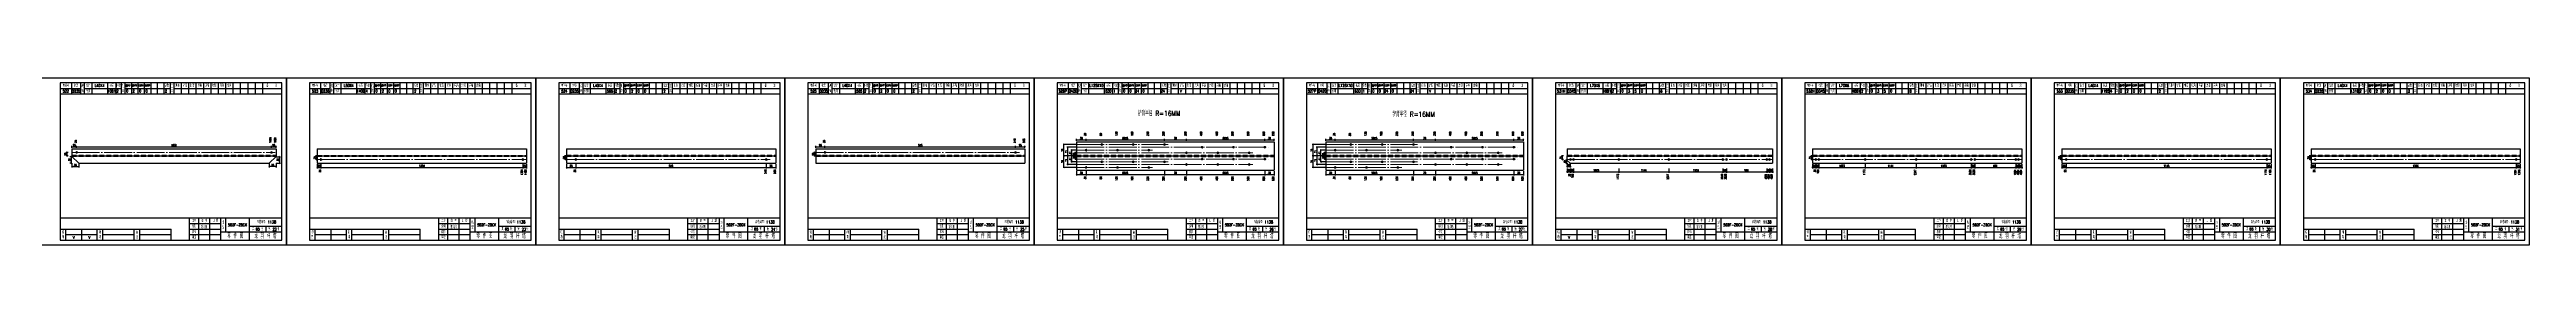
# Model space of a CAD drawing. Header units: millimetres. Extents: x 0 to 30240, y -10896 to -1348.
# Drawn here: x 5683 to 8367, y -3907 to -3727 of the extents above; entities that cross this region are included whole.
import ezdxf
from ezdxf.enums import TextEntityAlignment as Align

# ---------------------------------------------------------------- set-up
doc = ezdxf.new("R2010")
doc.units = ezdxf.units.MM
doc.header["$LTSCALE"] = 20
doc.header["$PDMODE"] = 1
doc.linetypes.add('DASHDOT2X', pattern=[1.75, 1.5, -0.125, 0, -0.125])
doc.linetypes.add('HIDDEN', pattern=[0.375, 0.25, -0.125])
for name, color, linetype, lineweight in [('1', 7, 'Continuous', 25), ('11', 3, 'Continuous', 13), ('2', 1, 'HIDDEN', 13), ('5', 1, 'Continuous', 13), ('7', 2, 'DASHDOT2X', 13)]:
    doc.layers.add(name, color=color, linetype=linetype, lineweight=lineweight)
doc.styles.get("Standard").update_dxf_attribs({"font": 'simplex', "width": 0.7, "bigfont": 'gbhzfs.shx'})
doc.styles.add('SYMBOL_TXT', font='txt.shx', dxfattribs={"width": 0.6})
doc.styles.add('TITLE_TXT', font='simplex.shx', dxfattribs={"width": 0.75, "height": 2.5, "bigfont": 'gbhzfs.shx'})
doc.dimstyles.get("Standard").update_dxf_attribs({"dimtxt": 2.1, "dimasz": 1, "dimexe": 1.05, "dimexo": 0, "dimgap": 0.63, "dimtad": 1, "dimzin": 0, "dimdsep": 46, "dimtxsty": 'standard', "dimblk": 'OBLIQUE', "dimblk1": 'OBLIQUE', "dimblk2": 'OBLIQUE', "dimcen": 0.09, "dimadec": 0, "dimazin": 0, "dimtfac": 1, "dimtdec": 1, "dimtix": 1, "dimtmove": 0, "dimatfit": 3, "dimfxl": 0, "dimtolj": 1, "dimtzin": 0, "dimarcsym": 0})
pattern_1 = [(0, (-3, 0), (0, 0.0125), [])]

# ---------------------------------------------------------------- blocks, each defined once
blk = doc.blocks.new('M12_HOLE')
h = blk.add_hatch()
h.set_pattern_fill('LINE', scale=0.1, style=0)
h.set_pattern_definition(pattern_1)
h.paths.add_polyline_path([(-5, 0, 1), (-1, 0, 1)])
at = {"color": 7}
blk.add_circle((-3, 0), 2, dxfattribs=at)
at = {"color": 7, "attachment_point": 1, "style": 'SYMBOL_TXT'}
for s, insert, char_height, width in [('13\\f??|b0|i0|c0|p54;.', (-0.1, 2.1), 3.5, 5.707), ('5', (3.7, 2.3), 1.8, 2.931)]:
    blk.add_mtext(s, dxfattribs=dict(at, insert=insert, char_height=char_height, width=width))
blk = doc.blocks.new('M16_HOLE')
h = blk.add_hatch()
h.set_pattern_fill('LINE', scale=0.1, style=0)
h.set_pattern_definition(pattern_1)
h.paths.add_polyline_path([(-1.6, 1.4, 0.668179), (-5, 0, 0.198912), (-4.4, -1.4)])
at = {"color": 7}
blk.add_circle((-3, 0), 2, dxfattribs=at)
at = {"color": 7, "attachment_point": 1, "style": 'SYMBOL_TXT'}
for s, insert, char_height, width in [('17.', (-0.4, 2.1), 3.5, 6.316), ('5', (3.6, 2.3), 1.8, 1.822)]:
    blk.add_mtext(s, dxfattribs=dict(at, insert=insert, char_height=char_height, width=width))
blk = doc.blocks.new('M20_HOLE')
at = {"color": 7}
blk.add_circle((-3, 0), 2, dxfattribs=at)
at = {"color": 7, "attachment_point": 1, "style": 'SYMBOL_TXT'}
for s, insert, char_height, width in [('21.', (-0.7, 2), 3.5, 6.074), ('5', (3.3, 2), 1.8, 1.458)]:
    blk.add_mtext(s, dxfattribs=dict(at, insert=insert, char_height=char_height, width=width))
blk = doc.blocks.new('M24_HOLE')
at = {"color": 7}
for radius in [2, 1.5]:
    blk.add_circle((-3, 0), radius, dxfattribs=at)
at = {"color": 7, "attachment_point": 1, "style": 'SYMBOL_TXT'}
for s, insert, char_height, width in [('25.', (-0.7, 2.1), 3.5, 2.429), ('5', (3.9, 2.3), 1.8, 1.944)]:
    blk.add_mtext(s, dxfattribs=dict(at, insert=insert, char_height=char_height, width=width))
blk = doc.blocks.new('JgCard')
for p, q in [((270, 180), (0, 180)), ((0, 180), (0, 0)), ((265, 175), (25, 175)), ((25, 175), (25, 5)), ((25, 169), (47, 169)), ((25, 163), (265, 163)), ((37, 175), (37, 163)), ((47, 175), (47, 163)), ((51, 175), (51, 163)), ((51, 169), (91, 169)), ((59, 175), (59, 163)), ((76, 175), (76, 163)), ((85, 175), (85, 163)), ((91, 175), (91, 163)), ((95, 175), (95, 163)), ((95, 169), (144, 169)), ((102, 175), (102, 163)), ((109, 175), (109, 163)), ((116, 175), (116, 163)), ((123, 175), (123, 163)), ((130, 175), (130, 163)), ((137, 175), (137, 163)), ((144, 175), (144, 163)), ((148, 175), (148, 163)), ((148, 169), (265, 169)), ((156, 175), (156, 163)), ((164, 175), (164, 163)), ((172, 175), (172, 163)), ((180, 175), (180, 163)), ((188, 175), (188, 163)), ((196, 175), (196, 163)), ((204, 175), (204, 163)), ((212, 175), (212, 163)), ((220, 175), (220, 163)), ((228, 175), (228, 163)), ((236, 175), (236, 163)), ((244, 175), (244, 163)), ((265, 5), (265, 175)), ((270, 0), (270, 180)), ((25, 29), (265, 29)), ((165, 5), (165, 29)), ((175, 5), (175, 29)), ((187, 5), (187, 29)), ((199, 5), (199, 29)), ((204, 29), (204, 14)), ((230, 5), (230, 29)), ((0, 0), (270, 0)), ((25, 17), (145, 17)), ((25, 5), (265, 5)), ((31, 5), (31, 17)), ((31, 11), (65, 11)), ((48, 17), (48, 5)), ((65, 5), (65, 17)), ((71, 5), (71, 17)), ((71, 11), (105, 11)), ((105, 5), (105, 17)), ((111, 5), (111, 17)), ((111, 11), (145, 11)), ((145, 5), (145, 17)), ((165, 23), (199, 23)), ((165, 17), (199, 17)), ((165, 11), (199, 11)), ((199, 14), (265, 14)), ((230, 20), (265, 20)), ((247.5, 20), (247.5, 14))]:
    blk.add_line(p, q)
blk.add_lwpolyline([(96, 172, -1), (98, 172, -1)], format="xyb", close=True)
blk.add_point((145, 96))
at = {"xscale": 0.5, "yscale": 0.5, "zscale": 0.5}
for name, p in [('M12_HOLE', (98.5, 172)), ('M16_HOLE', (105.5, 172)), ('M20_HOLE', (112.5, 172)), ('M24_HOLE', (119.5, 172))]:
    blk.add_blockref(name, p, dxfattribs=at)
at = {"style": 'TITLE_TXT', "width": 0.75}
for s, height, p in [('潘义鹏', 3, (177.4, 17.9)), ('龙 羽 杆 塔', 5, (235.2, 7)), ('存档编号：1138', 3.08, (238, 23.1))]:
    blk.add_text(s, height=height, dxfattribs=at).set_placement(p)
at = {"attachment_point": 5, "style": 'TITLE_TXT'}
for s, insert, char_height, width in [('零件号', (31, 172), 3, 15), ('材质', (42, 172), 3, 8), ('规格', (49, 169), 3, 4), ('设计', (55, 172), 3, 8), ('代用', (55, 166), 3, 8), ('长度', (80.5, 172), 3, 8), ('件数', (88, 172), 3, 6), ('孔数', (93, 169), 3, 4), ('总数', (140.5, 172), 3, 7), ('工\\P艺', (146, 169), 3, 4), ('刨根', (152, 172), 3, 8), ('铲背', (160, 172), 3, 8), ('制弯', (168, 172), 3, 8), ('切角', (176, 172), 3, 8), ('压扁', (184, 172), 3, 8), ('焊接', (192, 172), 3, 8), ('开角', (200, 172), 3, 8), ('合角', (208, 172), 3, 8), ('备    注', (254, 172), 3, 22), ('工序', (170, 26), 3, 10), ('签 字', (181, 26), 3, 12), ('日 期', (193, 26), 3, 12), ('切\\P角', (28, 11), 3, 6), ('制\\P弯', (68, 11), 3, 6), ('备\\P注', (108, 11), 3, 6), ('绘制', (170, 20), 3, 10), ('校核', (170, 14), 3, 10), ('审定', (170, 8), 3, 10), ('塔\\P型', (201.5, 21.5), 3, 5), ('零 件 图', (214.5, 9.5), 5, 31), ('共    张', (238.8, 17), 3, 17.5), ('第    张', (256.2, 17), 3, 17.5)]:
    blk.add_mtext(s, dxfattribs=dict(at, insert=insert, char_height=char_height, width=width))
blk = doc.blocks.new('M16')
for p, q in [((-0.7, -0.7), (0.7, 0.7)), ((-0.4, 0), (0.4, 0)), ((0, 0.4), (0, -0.4))]:
    blk.add_line(p, q)
blk.add_circle((0, 0), 1)
for radius in [0.8, 0.6, 0.4, 0.2]:
    blk.add_arc((0, 0), radius, 225, 45)
blk = doc.blocks.new('_Oblique')
at = {"color": 0, "linetype": 'ByBlock', "lineweight": -2}
blk.add_line((-0.5, -0.5), (0.5, 0.5), dxfattribs=at)
blk = doc.blocks.new('*D2563')
at = {"layer": '11', "color": 0, "lineweight": -2}
for p, q in [((5707.6, -3811.7), (5705.5, -3811.7)), ((5707.6, -3818.7), (5705.5, -3818.7)), ((5706.6, -3811.7), (5706.6, -3818.7))]:
    blk.add_line(p, q, dxfattribs=at)
at = {"layer": 'Defpoints', "color": 0}
for p in [(5706.6, -3818.7), (5707.6, -3811.7), (5707.6, -3818.7)]:
    blk.add_point(p, dxfattribs=at)
at = {"layer": '11', "color": 0, "lineweight": -2}
for p, rotation in [((5706.6, -3811.7), 90), ((5706.6, -3818.7), 270)]:
    blk.add_blockref('_Oblique', p, dxfattribs=dict(at, rotation=rotation))
at = {"layer": '11', "color": 0, "insert": (5704.9, -3815.2), "char_height": 2.1, "attachment_point": 5, "rotation": 90}
blk.add_mtext('\\A1;36', dxfattribs=at)
blk = doc.blocks.new('*D2565')
at = {"layer": '11', "color": 0, "lineweight": -2}
for p, q in [((5928.7, -3811.7), (5933.4, -3811.7)), ((5928.7, -3818.7), (5933.4, -3818.7)), ((5932.4, -3811.7), (5932.4, -3818.7))]:
    blk.add_line(p, q, dxfattribs=at)
at = {"layer": 'Defpoints', "color": 0}
for p in [(5928.7, -3811.7), (5928.7, -3818.7), (5932.4, -3818.7)]:
    blk.add_point(p, dxfattribs=at)
at = {"layer": '11', "color": 0, "lineweight": -2}
for p, rotation in [((5932.4, -3811.7), 90), ((5932.4, -3818.7), 270)]:
    blk.add_blockref('_Oblique', p, dxfattribs=dict(at, rotation=rotation))
at = {"layer": '11', "color": 0, "insert": (5930.7, -3815.2), "char_height": 2.1, "attachment_point": 5, "rotation": 90}
blk.add_mtext('\\A1;36', dxfattribs=at)
blk = doc.blocks.new('*D2566')
at = {"layer": '11', "color": 0, "lineweight": -2}
for p, q in [((5921.3, -3818.7), (5921.3, -3823.4)), ((5928.7, -3822.4), (5921.3, -3822.4)), ((5928.7, -3818.7), (5928.7, -3823.4))]:
    blk.add_line(p, q, dxfattribs=at)
at = {"layer": 'Defpoints', "color": 0}
for p in [(5921.3, -3818.7), (5921.3, -3822.4), (5928.7, -3818.7)]:
    blk.add_point(p, dxfattribs=at)
at = {"layer": '11', "color": 0, "lineweight": -2, "rotation": 180}
blk.add_blockref('_Oblique', (5921.3, -3822.4), dxfattribs=at)
at = {"layer": '11', "color": 0, "lineweight": -2}
blk.add_blockref('_Oblique', (5928.7, -3822.4), dxfattribs=at)
at = {"layer": '11', "color": 0, "insert": (5925, -3820.7), "char_height": 2.1, "attachment_point": 5}
blk.add_mtext('\\A1;36', dxfattribs=at)
blk = doc.blocks.new('M20')
for p, q in [((-0.5, 0), (0.5, 0)), ((0, -0.5), (0, 0.5))]:
    blk.add_line(p, q)
blk.add_circle((0, 0), 1)
blk = doc.blocks.new('*D2580')
at = {"layer": '11', "color": 0, "lineweight": -2}
for p, q in [((7327.6, -3828.1), (7326.6, -3828.1)), ((7327.6, -3824.5), (7327.6, -3829.2)), ((7327.6, -3828.1), (7331, -3828.1)), ((7331, -3824.5), (7331, -3829.2)), ((7331, -3828.1), (7332, -3828.1))]:
    blk.add_line(p, q, dxfattribs=at)
at = {"layer": 'Defpoints', "color": 0}
for p in [(7327.6, -3824.5), (7331, -3824.5), (7331, -3828.1)]:
    blk.add_point(p, dxfattribs=at)
at = {"layer": '11', "color": 0, "lineweight": -2}
blk.add_blockref('_Oblique', (7327.6, -3828.1), dxfattribs=at)
at = {"layer": '11', "color": 0, "lineweight": -2, "rotation": 180}
blk.add_blockref('_Oblique', (7331, -3828.1), dxfattribs=at)
at = {"layer": '11', "color": 0, "insert": (7329.3, -3826.4), "char_height": 2.1, "attachment_point": 5}
blk.add_mtext('\\A1;30', dxfattribs=at)
blk = doc.blocks.new('*D2581')
at = {"layer": '11', "color": 0, "lineweight": -2}
for p, q in [((7331, -3828.1), (7330, -3828.1)), ((7331, -3824.5), (7331, -3829.2)), ((7331, -3828.1), (7334.4, -3828.1)), ((7334.4, -3824.5), (7334.4, -3829.2)), ((7334.4, -3828.1), (7335.4, -3828.1))]:
    blk.add_line(p, q, dxfattribs=at)
at = {"layer": 'Defpoints', "color": 0}
for p in [(7331, -3824.5), (7334.4, -3824.5), (7334.4, -3828.1)]:
    blk.add_point(p, dxfattribs=at)
at = {"layer": '11', "color": 0, "lineweight": -2}
blk.add_blockref('_Oblique', (7331, -3828.1), dxfattribs=at)
at = {"layer": '11', "color": 0, "lineweight": -2, "rotation": 180}
blk.add_blockref('_Oblique', (7334.4, -3828.1), dxfattribs=at)
at = {"layer": '11', "color": 0, "insert": (7332.7, -3826.4), "char_height": 2.1, "attachment_point": 5}
blk.add_mtext('\\A1;70', dxfattribs=at)
blk = doc.blocks.new('*D2587')
at = {"layer": '11', "color": 0, "lineweight": -2}
for p, q in [((7543.6, -3828.1), (7542.6, -3828.1)), ((7543.6, -3824.5), (7543.6, -3829.2)), ((7543.6, -3828.1), (7546.6, -3828.1)), ((7546.6, -3824.5), (7546.6, -3829.2)), ((7546.6, -3828.1), (7547.6, -3828.1))]:
    blk.add_line(p, q, dxfattribs=at)
at = {"layer": 'Defpoints', "color": 0}
for p in [(7543.6, -3824.5), (7546.6, -3824.5), (7546.6, -3828.1)]:
    blk.add_point(p, dxfattribs=at)
at = {"layer": '11', "color": 0, "lineweight": -2}
blk.add_blockref('_Oblique', (7543.6, -3828.1), dxfattribs=at)
at = {"layer": '11', "color": 0, "lineweight": -2, "rotation": 180}
blk.add_blockref('_Oblique', (7546.6, -3828.1), dxfattribs=at)
at = {"layer": '11', "color": 0, "insert": (7545.1, -3826.4), "char_height": 2.1, "attachment_point": 5}
blk.add_mtext('\\A1;60', dxfattribs=at)
blk = doc.blocks.new('*D2588')
at = {"layer": '11', "color": 0, "lineweight": -2}
for p, q in [((7546.6, -3828.1), (7545.6, -3828.1)), ((7546.6, -3824.5), (7546.6, -3829.2)), ((7546.6, -3828.1), (7550, -3828.1)), ((7550, -3824.5), (7550, -3829.2)), ((7550, -3828.1), (7551, -3828.1))]:
    blk.add_line(p, q, dxfattribs=at)
at = {"layer": 'Defpoints', "color": 0}
for p in [(7546.6, -3824.5), (7550, -3824.5), (7550, -3828.1)]:
    blk.add_point(p, dxfattribs=at)
at = {"layer": '11', "color": 0, "lineweight": -2}
blk.add_blockref('_Oblique', (7546.6, -3828.1), dxfattribs=at)
at = {"layer": '11', "color": 0, "lineweight": -2, "rotation": 180}
blk.add_blockref('_Oblique', (7550, -3828.1), dxfattribs=at)
at = {"layer": '11', "color": 0, "insert": (7548.3, -3826.4), "char_height": 2.1, "attachment_point": 5}
blk.add_mtext('\\A1;30', dxfattribs=at)
blk = doc.blocks.new('*D2589')
at = {"layer": '11', "color": 0, "lineweight": -2}
for p, q in [((7327.6, -3815.7), (7325.5, -3815.7)), ((7327.6, -3818.7), (7325.5, -3818.7)), ((7326.6, -3815.7), (7326.6, -3814.7)), ((7326.6, -3815.7), (7326.6, -3818.7)), ((7326.6, -3818.7), (7326.6, -3819.7))]:
    blk.add_line(p, q, dxfattribs=at)
at = {"layer": 'Defpoints', "color": 0}
for p in [(7326.6, -3818.7), (7327.6, -3815.7), (7327.6, -3818.7)]:
    blk.add_point(p, dxfattribs=at)
at = {"layer": '11', "color": 0, "lineweight": -2}
for p, rotation in [((7326.6, -3815.7), 270), ((7326.6, -3818.7), 90)]:
    blk.add_blockref('_Oblique', p, dxfattribs=dict(at, rotation=rotation))
at = {"layer": '11', "color": 0, "insert": (7324.9, -3817.2), "char_height": 2.1, "attachment_point": 5, "rotation": 90}
blk.add_mtext('\\A1;19', dxfattribs=at)
blk = doc.blocks.new('*D2590')
at = {"layer": '11', "color": 0, "lineweight": -2}
for p, q in [((7327.6, -3822.4), (7326.6, -3822.4)), ((7327.6, -3818.7), (7327.6, -3823.4)), ((7327.6, -3822.4), (7330.7, -3822.4)), ((7330.7, -3818.7), (7330.7, -3823.4)), ((7330.7, -3822.4), (7331.7, -3822.4))]:
    blk.add_line(p, q, dxfattribs=at)
at = {"layer": 'Defpoints', "color": 0}
for p in [(7327.6, -3818.7), (7330.7, -3818.7), (7330.7, -3822.4)]:
    blk.add_point(p, dxfattribs=at)
at = {"layer": '11', "color": 0, "lineweight": -2}
blk.add_blockref('_Oblique', (7327.6, -3822.4), dxfattribs=at)
at = {"layer": '11', "color": 0, "lineweight": -2, "rotation": 180}
blk.add_blockref('_Oblique', (7330.7, -3822.4), dxfattribs=at)
at = {"layer": '11', "color": 0, "insert": (7329.1, -3820.7), "char_height": 2.1, "attachment_point": 5}
blk.add_mtext('\\A1;15', dxfattribs=at)
blk = doc.blocks.new('*D2592')
at = {"layer": '11', "color": 0, "lineweight": -2}
for p, q in [((7593.4, -3823.4), (7592.4, -3823.4)), ((7593.4, -3819.7), (7593.4, -3824.5)), ((7593.4, -3823.4), (7596.8, -3823.4)), ((7596.8, -3819.7), (7596.8, -3824.5)), ((7596.8, -3823.4), (7597.8, -3823.4))]:
    blk.add_line(p, q, dxfattribs=at)
at = {"layer": 'Defpoints', "color": 0}
for p in [(7593.4, -3819.7), (7596.8, -3819.7), (7596.8, -3823.4)]:
    blk.add_point(p, dxfattribs=at)
at = {"layer": '11', "color": 0, "lineweight": -2}
blk.add_blockref('_Oblique', (7593.4, -3823.4), dxfattribs=at)
at = {"layer": '11', "color": 0, "lineweight": -2, "rotation": 180}
blk.add_blockref('_Oblique', (7596.8, -3823.4), dxfattribs=at)
at = {"layer": '11', "color": 0, "insert": (7595.1, -3821.7), "char_height": 2.1, "attachment_point": 5}
blk.add_mtext('\\A1;30', dxfattribs=at)
blk = doc.blocks.new('*D2593')
at = {"layer": '11', "color": 0, "lineweight": -2}
for p, q in [((7596.8, -3823.4), (7595.8, -3823.4)), ((7596.8, -3819.7), (7596.8, -3824.5)), ((7596.8, -3823.4), (7600.2, -3823.4)), ((7600.2, -3819.7), (7600.2, -3824.5)), ((7600.2, -3823.4), (7601.2, -3823.4))]:
    blk.add_line(p, q, dxfattribs=at)
at = {"layer": 'Defpoints', "color": 0}
for p in [(7596.8, -3819.7), (7600.2, -3819.7), (7600.2, -3823.4)]:
    blk.add_point(p, dxfattribs=at)
at = {"layer": '11', "color": 0, "lineweight": -2}
blk.add_blockref('_Oblique', (7596.8, -3823.4), dxfattribs=at)
at = {"layer": '11', "color": 0, "lineweight": -2, "rotation": 180}
blk.add_blockref('_Oblique', (7600.2, -3823.4), dxfattribs=at)
at = {"layer": '11', "color": 0, "insert": (7598.5, -3821.7), "char_height": 2.1, "attachment_point": 5}
blk.add_mtext('\\A1;70', dxfattribs=at)
blk = doc.blocks.new('*D2599')
at = {"layer": '11', "color": 0, "lineweight": -2}
for p, q in [((7813.6, -3823.4), (7812.6, -3823.4)), ((7813.6, -3819.7), (7813.6, -3824.5)), ((7813.6, -3823.4), (7816.6, -3823.4)), ((7816.6, -3819.7), (7816.6, -3824.5)), ((7816.6, -3823.4), (7817.6, -3823.4))]:
    blk.add_line(p, q, dxfattribs=at)
at = {"layer": 'Defpoints', "color": 0}
for p in [(7813.6, -3819.7), (7816.6, -3819.7), (7816.6, -3823.4)]:
    blk.add_point(p, dxfattribs=at)
at = {"layer": '11', "color": 0, "lineweight": -2}
blk.add_blockref('_Oblique', (7813.6, -3823.4), dxfattribs=at)
at = {"layer": '11', "color": 0, "lineweight": -2, "rotation": 180}
blk.add_blockref('_Oblique', (7816.6, -3823.4), dxfattribs=at)
at = {"layer": '11', "color": 0, "insert": (7815.1, -3821.7), "char_height": 2.1, "attachment_point": 5}
blk.add_mtext('\\A1;60', dxfattribs=at)
blk = doc.blocks.new('*D2600')
at = {"layer": '11', "color": 0, "lineweight": -2}
for p, q in [((7816.6, -3823.4), (7815.6, -3823.4)), ((7816.6, -3819.7), (7816.6, -3824.5)), ((7816.6, -3823.4), (7820, -3823.4)), ((7820, -3819.7), (7820, -3824.5)), ((7820, -3823.4), (7821, -3823.4))]:
    blk.add_line(p, q, dxfattribs=at)
at = {"layer": 'Defpoints', "color": 0}
for p in [(7816.6, -3819.7), (7820, -3819.7), (7820, -3823.4)]:
    blk.add_point(p, dxfattribs=at)
at = {"layer": '11', "color": 0, "lineweight": -2}
blk.add_blockref('_Oblique', (7816.6, -3823.4), dxfattribs=at)
at = {"layer": '11', "color": 0, "lineweight": -2, "rotation": 180}
blk.add_blockref('_Oblique', (7820, -3823.4), dxfattribs=at)
at = {"layer": '11', "color": 0, "insert": (7818.3, -3821.7), "char_height": 2.1, "attachment_point": 5}
blk.add_mtext('\\A1;30', dxfattribs=at)
blk = doc.blocks.new('*D6710')
at = {"layer": '1', "color": 0, "lineweight": -2}
for p, q in [((7065.9, -3807.6), (7063.9, -3807.6)), ((7064.9, -3807.6), (7064.9, -3806.6)), ((7064.9, -3810.9), (7064.9, -3807.6)), ((7065.9, -3810.9), (7063.9, -3810.9)), ((7064.9, -3810.9), (7064.9, -3811.9))]:
    blk.add_line(p, q, dxfattribs=at)
at = {"layer": 'Defpoints', "color": 0}
for p in [(7064.9, -3807.6), (7065.9, -3807.6), (7065.9, -3810.9)]:
    blk.add_point(p, dxfattribs=at)
at = {"layer": '1', "color": 0, "lineweight": -2}
for p, rotation in [((7064.9, -3807.6), 270), ((7064.9, -3810.9), 90)]:
    blk.add_blockref('_Oblique', p, dxfattribs=dict(at, rotation=rotation))
at = {"layer": '1', "color": 0, "insert": (7063.3, -3809.2), "char_height": 2.1, "attachment_point": 5, "rotation": 90}
blk.add_mtext('\\A1;36', dxfattribs=at)
blk = doc.blocks.new('*D6714')
at = {"layer": '1', "color": 0, "lineweight": -2}
for p, q in [((7064.9, -3810.9), (7064.9, -3809.9)), ((7065.9, -3810.9), (7063.9, -3810.9)), ((7065.9, -3814.2), (7063.9, -3814.2)), ((7064.9, -3814.2), (7064.9, -3810.9)), ((7064.9, -3814.2), (7064.9, -3815.2))]:
    blk.add_line(p, q, dxfattribs=at)
at = {"layer": 'Defpoints', "color": 0}
for p in [(7064.9, -3810.9), (7065.9, -3810.9), (7065.9, -3814.2)]:
    blk.add_point(p, dxfattribs=at)
at = {"layer": '1', "color": 0, "lineweight": -2}
for p, rotation in [((7064.9, -3810.9), 270), ((7064.9, -3814.2), 90)]:
    blk.add_blockref('_Oblique', p, dxfattribs=dict(at, rotation=rotation))
at = {"layer": '1', "color": 0, "insert": (7063.3, -3812.6), "char_height": 2.1, "attachment_point": 5, "rotation": 90}
blk.add_mtext('\\A1;36', dxfattribs=at)
blk = doc.blocks.new('*D6728')
at = {"layer": '1', "color": 0, "lineweight": -2}
for p, q in [((6795.9, -3807.6), (6793.9, -3807.6)), ((6794.9, -3807.6), (6794.9, -3806.6)), ((6794.9, -3810.9), (6794.9, -3807.6)), ((6795.9, -3810.9), (6793.9, -3810.9)), ((6794.9, -3810.9), (6794.9, -3811.9))]:
    blk.add_line(p, q, dxfattribs=at)
at = {"layer": 'Defpoints', "color": 0}
for p in [(6794.9, -3807.6), (6795.9, -3807.6), (6795.9, -3810.9)]:
    blk.add_point(p, dxfattribs=at)
at = {"layer": '1', "color": 0, "lineweight": -2}
for p, rotation in [((6794.9, -3807.6), 270), ((6794.9, -3810.9), 90)]:
    blk.add_blockref('_Oblique', p, dxfattribs=dict(at, rotation=rotation))
at = {"layer": '1', "color": 0, "insert": (6793.3, -3809.2), "char_height": 2.1, "attachment_point": 5, "rotation": 90}
blk.add_mtext('\\A1;36', dxfattribs=at)
blk = doc.blocks.new('*D6732')
at = {"layer": '1', "color": 0, "lineweight": -2}
for p, q in [((6794.9, -3810.9), (6794.9, -3809.9)), ((6795.9, -3810.9), (6793.9, -3810.9)), ((6795.9, -3814.2), (6793.9, -3814.2)), ((6794.9, -3814.2), (6794.9, -3810.9)), ((6794.9, -3814.2), (6794.9, -3815.2))]:
    blk.add_line(p, q, dxfattribs=at)
at = {"layer": 'Defpoints', "color": 0}
for p in [(6794.9, -3810.9), (6795.9, -3810.9), (6795.9, -3814.2)]:
    blk.add_point(p, dxfattribs=at)
at = {"layer": '1', "color": 0, "lineweight": -2}
for p, rotation in [((6794.9, -3810.9), 270), ((6794.9, -3814.2), 90)]:
    blk.add_blockref('_Oblique', p, dxfattribs=dict(at, rotation=rotation))
at = {"layer": '1', "color": 0, "insert": (6793.3, -3812.6), "char_height": 2.1, "attachment_point": 5, "rotation": 90}
blk.add_mtext('\\A1;36', dxfattribs=at)

msp = doc.modelspace()

# ---------------------------------------------------------------- linework, layer by layer
at = {"layer": '1'}
for p, q in [((5707.6, -3803.136), (5707.6, -3810.906)), ((5707.6, -3803.136), (5928.7, -3803.136)), ((5928.7, -3803.136), (5928.7, -3810.906)), ((5973.4, -3803.136), (5973.4, -3818.676)), ((5973.4, -3803.136), (6200, -3803.136)), ((6200, -3803.136), (6200, -3818.676)), ((6243.4, -3803.136), (6243.4, -3818.676)), ((6243.4, -3803.136), (6470, -3803.136)), ((6470, -3803.136), (6470, -3818.676)), ((6513.4, -3803.136), (6513.4, -3818.676)), ((6513.4, -3803.136), (6740, -3803.136)), ((6740, -3803.136), (6740, -3818.676)), ((6796, -3795.576), (7010, -3795.576)), ((6796, -3795.576), (6796, -3826.236)), ((7010, -3795.576), (7010, -3826.236)), ((7066, -3795.576), (7280, -3795.576)), ((7066, -3795.576), (7066, -3826.236)), ((7280, -3795.576), (7280, -3826.236)), ((7327.6, -3803.136), (7327.6, -3810.906)), ((7327.6, -3803.136), (7550, -3803.136)), ((7550, -3803.136), (7550, -3818.676)), ((7593.4, -3803.136), (7593.4, -3818.676)), ((7593.4, -3803.136), (7820, -3803.136)), ((7820, -3803.136), (7820, -3818.676)), ((7863.4, -3803.136), (7863.4, -3818.676)), ((7863.4, -3803.136), (8090, -3803.136)), ((8090, -3803.136), (8090, -3818.676)), ((8133.4, -3803.136), (8133.4, -3818.676)), ((8133.4, -3803.136), (8360, -3803.136)), ((8360, -3803.136), (8360, -3818.676)), ((5707.6, -3811.683), (5707.6, -3810.906)), ((5707.6, -3810.906), (5928.7, -3810.906)), ((5714.965, -3818.676), (5707.6, -3811.683)), ((5714.965, -3818.676), (5921.335, -3818.676)), ((5921.335, -3818.676), (5928.7, -3811.683)), ((5928.7, -3810.906), (5928.7, -3811.683)), ((5973.4, -3810.906), (6200, -3810.906)), ((5973.4, -3818.676), (6200, -3818.676)), ((6243.4, -3810.906), (6470, -3810.906)), ((6243.4, -3818.676), (6470, -3818.676)), ((6513.4, -3810.906), (6740, -3810.906)), ((6513.4, -3818.676), (6740, -3818.676)), ((6796, -3810.906), (7010, -3810.906)), ((6796, -3826.236), (7010, -3826.236)), ((7066, -3810.906), (7280, -3810.906)), ((7066, -3826.236), (7280, -3826.236)), ((7327.6, -3815.679), (7327.6, -3810.906)), ((7327.6, -3810.906), (7550, -3810.906)), ((7330.696, -3818.676), (7327.6, -3815.679)), ((7330.696, -3818.676), (7550, -3818.676)), ((7593.4, -3810.906), (7820, -3810.906)), ((7593.4, -3818.676), (7820, -3818.676)), ((7863.4, -3810.906), (8090, -3810.906)), ((7863.4, -3818.676), (8090, -3818.676)), ((8133.4, -3810.906), (8360, -3810.906)), ((8133.4, -3818.676), (8360, -3818.676))]:
    msp.add_line(p, q, dxfattribs=at)
at = {"layer": '2'}
for p, q in [((5707.6, -3810.129), (5928.7, -3810.129)), ((5973.4, -3810.284), (6200, -3810.284)), ((6243.4, -3810.129), (6470, -3810.129)), ((6513.4, -3810.129), (6740, -3810.129)), ((6796, -3810.006), (7010, -3810.006)), ((7066, -3810.006), (7280, -3810.006)), ((7327.6, -3810.24), (7550, -3810.24)), ((7593.4, -3810.24), (7820, -3810.24)), ((7863.4, -3810.129), (8090, -3810.129)), ((8133.4, -3810.129), (8360, -3810.129)), ((5707.6, -3811.683), (5928.7, -3811.683)), ((5973.4, -3811.527), (6200, -3811.527)), ((6243.4, -3811.683), (6470, -3811.683)), ((6513.4, -3811.683), (6740, -3811.683)), ((6796, -3811.806), (7010, -3811.806)), ((7066, -3811.806), (7280, -3811.806)), ((7327.6, -3811.572), (7550, -3811.572)), ((7593.4, -3811.572), (7820, -3811.572)), ((7863.4, -3811.683), (8090, -3811.683)), ((8133.4, -3811.683), (8360, -3811.683))]:
    msp.add_line(p, q, dxfattribs=at)
at = {"layer": '7'}
for p, q in [((5707.6, -3807.021), (5927.853, -3807.021)), ((6513.4, -3807.021), (6734.047, -3807.021)), ((6796, -3798.576), (6895.311, -3798.576)), ((6796, -3801.576), (7004.01, -3801.576)), ((6796, -3804.576), (6878.327, -3804.576)), ((6796, -3807.576), (6987.025, -3807.576)), ((7066, -3798.576), (7165.311, -3798.576)), ((7066, -3801.576), (7274.01, -3801.576)), ((7066, -3804.576), (7148.327, -3804.576)), ((7066, -3807.576), (7257.025, -3807.576)), ((5973.4, -3814.791), (6200.107, -3814.791)), ((6243.4, -3814.791), (6464.047, -3814.791)), ((6796, -3814.236), (7004.01, -3814.236)), ((6796, -3817.236), (6895.311, -3817.236)), ((6796, -3820.236), (6987.025, -3820.236)), ((6796, -3823.236), (6878.327, -3823.236)), ((7066, -3814.236), (7274.01, -3814.236)), ((7066, -3817.236), (7165.311, -3817.236)), ((7066, -3820.236), (7257.025, -3820.236)), ((7066, -3823.236), (7148.327, -3823.236)), ((7327.6, -3814.791), (7550.76, -3814.791)), ((7593.4, -3814.791), (7820.76, -3814.791)), ((7863.4, -3814.791), (8089.508, -3814.791)), ((8133.4, -3814.791), (8359.838, -3814.791))]:
    msp.add_line(p, q, dxfattribs=at)

# ---------------------------------------------------------------- block references
at = {"layer": '1'}
for p in [(5670, -3906.906), (5940, -3906.906), (6210, -3906.906), (6480, -3906.906), (6750, -3906.906), (7020, -3906.906), (7290, -3906.906), (7560, -3906.906), (7830, -3906.906), (8100, -3906.906)]:
    msp.add_blockref('JgCard', p, dxfattribs=at)
at = {"layer": '5'}
for name, p in [('M16', (5712.715, -3807.021)), ('M16', (5923.653, -3807.021)), ('M16', (6523.421, -3807.021)), ('M16', (6729.847, -3807.021)), ('M20', (6806.19, -3804.576)), ('M20', (6823.175, -3798.576)), ('M20', (6840.159, -3804.576)), ('M20', (6857.143, -3798.576)), ('M20', (6874.127, -3804.576)), ('M20', (6891.111, -3798.576)), ('M20', (6914.889, -3807.576)), ('M20', (6931.873, -3801.576)), ('M20', (6948.857, -3807.576)), ('M20', (6965.841, -3801.576)), ('M20', (6982.825, -3807.576)), ('M20', (6999.81, -3801.576)), ('M20', (7076.19, -3804.576)), ('M20', (7093.175, -3798.576)), ('M20', (7110.159, -3804.576)), ('M20', (7127.143, -3798.576)), ('M20', (7144.127, -3804.576)), ('M20', (7161.111, -3798.576)), ('M20', (7184.889, -3807.576)), ('M20', (7201.873, -3801.576)), ('M20', (7218.857, -3807.576)), ('M20', (7235.841, -3801.576)), ('M20', (7252.825, -3807.576)), ('M20', (7269.81, -3801.576)), ('M16', (5977.419, -3814.791)), ('M16', (6195.907, -3814.791)), ('M16', (6253.421, -3814.791)), ('M16', (6459.847, -3814.791)), ('M20', (6806.19, -3823.236)), ('M20', (6823.175, -3817.236)), ('M20', (6840.159, -3823.236)), ('M20', (6857.143, -3817.236)), ('M20', (6874.127, -3823.236)), ('M20', (6891.111, -3817.236)), ('M20', (6914.889, -3820.236)), ('M20', (6931.873, -3814.236)), ('M20', (6948.857, -3820.236)), ('M20', (6965.841, -3814.236)), ('M20', (6982.825, -3820.236)), ('M20', (6999.81, -3814.236)), ('M20', (7076.19, -3823.236)), ('M20', (7093.175, -3817.236)), ('M20', (7110.159, -3823.236)), ('M20', (7127.143, -3817.236)), ('M20', (7144.127, -3823.236)), ('M20', (7161.111, -3817.236)), ('M20', (7184.889, -3820.236)), ('M20', (7201.873, -3814.236)), ('M20', (7218.857, -3820.236)), ('M20', (7235.841, -3814.236)), ('M20', (7252.825, -3820.236)), ('M20', (7269.81, -3814.236)), ('M20', (7331.04, -3814.791)), ('M20', (7334.365, -3814.791)), ('M16', (7383.325, -3814.791)), ('M20', (7437.673, -3814.791)), ('M16', (7496.248, -3814.791)), ('M16', (7500.049, -3814.791)), ('M20', (7543.62, -3814.791)), ('M20', (7546.56, -3814.791)), ('M20', (7596.84, -3814.791)), ('M20', (7600.228, -3814.791)), ('M16', (7650.178, -3814.791)), ('M20', (7705.552, -3814.791)), ('M16', (7765.234, -3814.791)), ('M16', (7769.106, -3814.791)), ('M20', (7813.62, -3814.791)), ('M20', (7816.56, -3814.791)), ('M16', (7868.142, -3814.791)), ('M16', (8085.308, -3814.791)), ('M16', (8137.704, -3814.791)), ('M16', (8355.638, -3814.791))]:
    msp.add_blockref(name, p, dxfattribs=at)

# ---------------------------------------------------------------- texts
at = {"style": 'TITLE_TXT', "width": 0.75}
for s, p in [('65', (5906.596, -3891.37)), ('22', (5924.966, -3891.634)), ('65', (6176.596, -3891.37)), ('23', (6194.966, -3891.634)), ('65', (6446.596, -3891.37)), ('24', (6464.966, -3891.634)), ('65', (6716.596, -3891.37)), ('25', (6734.966, -3891.634)), ('65', (6986.596, -3891.37)), ('26', (7004.966, -3891.634)), ('65', (7256.596, -3891.37)), ('27', (7274.966, -3891.634)), ('65', (7526.596, -3891.37)), ('28', (7544.966, -3891.634)), ('65', (7796.596, -3891.37)), ('29', (7814.966, -3891.634)), ('65', (8066.596, -3891.37)), ('30', (8084.966, -3891.634)), ('65', (8336.596, -3891.37)), ('31', (8354.966, -3891.634))]:
    msp.add_text(s, height=3, dxfattribs=at).set_placement(p)
at = {"layer": '1', "width": 0.7}
for s, height, p in [('522', 3, (5701, -3740.906)), ('Q235', 3, (5712, -3740.906)), ('L40X4', 3, (5737.5, -3734.906)), ('1081', 3, (5750.5, -3740.906)), ('2', 3, (5757, -3740.906)), ('0', 3, (5767.5, -3740.906)), ('2', 3, (5774.5, -3740.906)), ('0', 3, (5781.5, -3740.906)), ('0', 3, (5788.5, -3740.906)), ('2', 3, (5809.5, -3740.906)), ('523', 3, (5971, -3740.906)), ('Q235', 3, (5982, -3740.906)), ('L50X4', 3, (6007.5, -3734.906)), ('1409', 3, (6020.5, -3740.906)), ('4', 3, (6027, -3740.906)), ('0', 3, (6037.5, -3740.906)), ('2', 3, (6044.5, -3740.906)), ('0', 3, (6051.5, -3740.906)), ('0', 3, (6058.5, -3740.906)), ('2', 3, (6079.5, -3740.906)), ('524', 3, (6241, -3740.906)), ('Q235', 3, (6252, -3740.906)), ('L40X4', 3, (6277.5, -3734.906)), ('565', 3, (6290.5, -3740.906)), ('2', 3, (6297, -3740.906)), ('0', 3, (6307.5, -3740.906)), ('2', 3, (6314.5, -3740.906)), ('0', 3, (6321.5, -3740.906)), ('0', 3, (6328.5, -3740.906)), ('2', 3, (6349.5, -3740.906)), ('525', 3, (6511, -3740.906)), ('Q235', 3, (6522, -3740.906)), ('L40X4', 3, (6547.5, -3734.906)), ('565', 3, (6560.5, -3740.906)), ('2', 3, (6567, -3740.906)), ('0', 3, (6577.5, -3740.906)), ('2', 3, (6584.5, -3740.906)), ('0', 3, (6591.5, -3740.906)), ('0', 3, (6598.5, -3740.906)), ('2', 3, (6619.5, -3740.906)), ('526P', 3, (6781, -3740.906)), ('Q420', 3, (6792, -3740.906)), ('L125X10', 3, (6817.5, -3734.906)), ('630', 3, (6830.5, -3740.906)), ('1', 3, (6837, -3740.906)), ('0', 3, (6847.5, -3740.906)), ('0', 3, (6854.5, -3740.906)), ('24', 3, (6861.5, -3740.906)), ('0', 3, (6868.5, -3740.906)), ('24', 3, (6889.5, -3740.906)), ('527P', 3, (7051, -3740.906)), ('Q420', 3, (7062, -3740.906)), ('L125X10', 3, (7087.5, -3734.906)), ('630', 3, (7100.5, -3740.906)), ('1', 3, (7107, -3740.906)), ('0', 3, (7117.5, -3740.906)), ('0', 3, (7124.5, -3740.906)), ('24', 3, (7131.5, -3740.906)), ('0', 3, (7138.5, -3740.906)), ('24', 3, (7159.5, -3740.906)), ('531H', 3, (7321, -3740.906)), ('Q345', 3, (7332, -3740.906)), ('L70X6', 3, (7357.5, -3734.906)), ('4681', 3, (7370.5, -3740.906)), ('2', 3, (7377, -3740.906)), ('0', 3, (7387.5, -3740.906)), ('3', 3, (7394.5, -3740.906)), ('5', 3, (7401.5, -3740.906)), ('0', 3, (7408.5, -3740.906)), ('8', 3, (7429.5, -3740.906)), ('532H', 3, (7591, -3740.906)), ('Q345', 3, (7602, -3740.906)), ('L70X6', 3, (7627.5, -3734.906)), ('4681', 3, (7640.5, -3740.906)), ('2', 3, (7647, -3740.906)), ('0', 3, (7657.5, -3740.906)), ('3', 3, (7664.5, -3740.906)), ('5', 3, (7671.5, -3740.906)), ('0', 3, (7678.5, -3740.906)), ('8', 3, (7699.5, -3740.906)), ('533', 3, (7861, -3740.906)), ('Q235', 3, (7872, -3740.906)), ('L40X4', 3, (7897.5, -3734.906)), ('1195', 3, (7910.5, -3740.906)), ('4', 3, (7917, -3740.906)), ('0', 3, (7927.5, -3740.906)), ('2', 3, (7934.5, -3740.906)), ('0', 3, (7941.5, -3740.906)), ('0', 3, (7948.5, -3740.906)), ('2', 3, (7969.5, -3740.906)), ('534', 3, (8131, -3740.906)), ('Q235', 3, (8142, -3740.906)), ('L40X4', 3, (8167.5, -3734.906)), ('1316', 3, (8180.5, -3740.906)), ('2', 3, (8187, -3740.906)), ('0', 3, (8197.5, -3740.906)), ('2', 3, (8204.5, -3740.906)), ('0', 3, (8211.5, -3740.906)), ('0', 3, (8218.5, -3740.906)), ('2', 3, (8239.5, -3740.906)), ('铲背半径 R=16MM', 5.49229, (6885.554, -3764.984)), ('铲背半径 R=16MM', 5.49229, (7161.209, -3765.919)), ('V', 3, (5709.5, -3898.906)), ('V', 3, (5726.5, -3898.906)), ('V', 3, (7329.5, -3898.906))]:
    msp.add_text(s, height=height, dxfattribs=at).set_placement(p, align=Align.MIDDLE_CENTER)
for s, p in [('25', (5712.719, -3796.836)), ('1056', (5923.578, -3796.836)), ('1081', (5928.7, -3796.836)), ('25', (6523.436, -3796.836)), ('540', (6729.953, -3796.836)), ('565', (6740, -3796.836)), ('30', (6806.19, -3789.276)), ('80', (6823.175, -3789.276)), ('130', (6840.159, -3789.276)), ('180', (6857.143, -3789.276)), ('230', (6874.127, -3789.276)), ('280', (6891.111, -3789.276)), ('350', (6914.889, -3789.276)), ('400', (6931.873, -3789.276)), ('450', (6948.857, -3789.276)), ('500', (6965.841, -3789.276)), ('550', (6982.825, -3789.276)), ('600', (6999.81, -3789.276)), ('630', (7010, -3789.276)), ('30', (7076.19, -3789.276)), ('80', (7093.175, -3789.276)), ('130', (7110.159, -3789.276)), ('180', (7127.143, -3789.276)), ('230', (7144.127, -3789.276)), ('280', (7161.111, -3789.276)), ('350', (7184.889, -3789.276)), ('400', (7201.873, -3789.276)), ('450', (7218.857, -3789.276)), ('500', (7235.841, -3789.276)), ('550', (7252.825, -3789.276)), ('600', (7269.81, -3789.276)), ('630', (7280, -3789.276))]:
    msp.add_text(s, height=2.1, rotation=90, dxfattribs=at).set_placement(p)
for s, p in [('25', (5977.393, -3825.501)), ('1384', (6195.981, -3825.501)), ('1409', (6200, -3825.501)), ('25', (6253.436, -3825.501)), ('540', (6459.953, -3825.501)), ('565', (6470, -3825.501)), ('30', (6806.19, -3833.061)), ('80', (6823.175, -3833.061)), ('130', (6840.159, -3833.061)), ('180', (6857.143, -3833.061)), ('230', (6874.127, -3833.061)), ('280', (6891.111, -3833.061)), ('350', (6914.889, -3833.061)), ('400', (6931.873, -3833.061)), ('450', (6948.857, -3833.061)), ('500', (6965.841, -3833.061)), ('550', (6982.825, -3833.061)), ('600', (6999.81, -3833.061)), ('630', (7010, -3833.061)), ('30', (7076.19, -3833.061)), ('80', (7093.175, -3833.061)), ('130', (7110.159, -3833.061)), ('180', (7127.143, -3833.061)), ('230', (7144.127, -3833.061)), ('280', (7161.111, -3833.061)), ('350', (7184.889, -3833.061)), ('400', (7201.873, -3833.061)), ('450', (7218.857, -3833.061)), ('500', (7235.841, -3833.061)), ('550', (7252.825, -3833.061)), ('600', (7269.81, -3833.061)), ('630', (7280, -3833.061)), ('30', (7331.037, -3830.226)), ('100', (7334.36, -3830.226)), ('1173', (7383.348, -3830.226)), ('2317', (7437.67, -3830.226)), ('3550', (7496.246, -3830.226)), ('3630', (7500.046, -3830.226)), ('4591', (7543.642, -3830.226)), ('4651', (7546.612, -3830.226)), ('4681', (7550, -3830.226)), ('30', (7596.84, -3825.501)), ('100', (7600.222, -3825.501)), ('1173', (7650.199, -3825.501)), ('2317', (7705.548, -3825.501)), ('3550', (7765.227, -3825.501)), ('3630', (7769.099, -3825.501)), ('4591', (7813.642, -3825.501)), ('4651', (7816.611, -3825.501)), ('4681', (7820, -3825.501)), ('25', (7868.142, -3825.501)), ('1170', (8085.258, -3825.501)), ('1195', (8090, -3825.501)), ('25', (8137.704, -3825.501)), ('1291', (8355.713, -3825.501)), ('1316', (8360, -3825.501))]:
    msp.add_text(s, height=2.1, rotation=90, dxfattribs=at).set_placement(p, align=Align.RIGHT)
at = {"layer": '1', "char_height": 3, "attachment_point": 5}
for s, insert, width in [('V', (6909, -3740.906), 8), ('V', (7179, -3740.906), 8), ('5B2F-ZBCK', (5887, -3885.406), 26), ('5B2F-ZBCK', (6157, -3885.406), 26), ('5B2F-ZBCK', (6427, -3885.406), 26), ('5B2F-ZBCK', (6697, -3885.406), 26), ('5B2F-ZBCK', (6967, -3885.406), 26), ('5B2F-ZBCK', (7237, -3885.406), 26), ('5B2F-ZBCK', (7507, -3885.406), 26), ('5B2F-ZBCK', (7777, -3885.406), 26), ('5B2F-ZBCK', (8047, -3885.406), 26), ('5B2F-ZBCK', (8317, -3885.406), 26)]:
    msp.add_mtext(s, dxfattribs=dict(at, insert=insert, width=width))

# ---------------------------------------------------------------- dimensions: what is measured, and where the dimension line sits
at = {"layer": '1'}
for base, p1, p2, text in [((5702.35, -3807.021), (5703.35, -3810.906), (5703.35, -3807.021), '20'), ((6512.35, -3807.021), (6513.35, -3810.906), (6513.35, -3807.021), '20'), ((6782.35, -3798.576), (6795.95, -3810.906), (6795.95, -3798.576), '76'), ((6786.55, -3801.576), (6795.95, -3810.906), (6795.95, -3801.576), '71'), ((6790.75, -3804.576), (6795.95, -3810.906), (6795.95, -3804.576), '41'), ((7052.35, -3798.576), (7065.95, -3810.906), (7065.95, -3798.576), '76'), ((7056.55, -3801.576), (7065.95, -3810.906), (7065.95, -3801.576), '71'), ((7060.75, -3804.576), (7065.95, -3810.906), (7065.95, -3804.576), '41'), ((5972.35, -3810.906), (5973.35, -3814.791), (5973.35, -3810.906), '25'), ((6242.35, -3810.906), (6243.35, -3814.791), (6243.35, -3810.906), '20'), ((6782.35, -3810.906), (6795.95, -3823.236), (6795.95, -3810.906), '76'), ((6786.55, -3810.906), (6795.95, -3820.236), (6795.95, -3810.906), '71'), ((6790.75, -3810.906), (6795.95, -3817.236), (6795.95, -3810.906), '41'), ((7052.35, -3810.906), (7065.95, -3823.236), (7065.95, -3810.906), '76'), ((7056.55, -3810.906), (7065.95, -3820.236), (7065.95, -3810.906), '71'), ((7060.75, -3810.906), (7065.95, -3817.236), (7065.95, -3810.906), '41'), ((7322.35, -3810.906), (7323.35, -3814.791), (7323.35, -3810.906), '35'), ((7592.35, -3810.906), (7593.35, -3814.791), (7593.35, -3810.906), '35'), ((7862.35, -3810.906), (7863.35, -3814.791), (7863.35, -3810.906), '20'), ((8132.35, -3810.906), (8133.35, -3814.791), (8133.35, -3810.906), '20')]:
    msp.add_linear_dim(base=base, p1=p1, p2=p2, angle=90, text=text, dimstyle='standard', dxfattribs=at).render()
for base, p1, p2, picture, middle in [((6794.95, -3807.576), (6795.95, -3810.906), (6795.95, -3807.576), '*D6728', (6793.27, -3809.241)), ((6794.95, -3810.906), (6795.95, -3814.236), (6795.95, -3810.906), '*D6732', (6793.27, -3812.571)), ((7064.95, -3807.576), (7065.95, -3810.906), (7065.95, -3807.576), '*D6710', (7063.27, -3809.241)), ((7064.95, -3810.906), (7065.95, -3814.236), (7065.95, -3810.906), '*D6714', (7063.27, -3812.571))]:
    dim = msp.add_linear_dim(base=base, p1=p1, p2=p2, angle=90, text='36', dimstyle='standard', dxfattribs=at)
    dim.commit()
    dim.dimension.update_dxf_attribs({"geometry": picture, "text_midpoint": middle})
at = {"layer": '11'}
for base, p1, p2, text in [((5712.715, -3801.036), (5707.6, -3802.086), (5712.715, -3802.086), '25'), ((5923.653, -3801.036), (5712.715, -3802.086), (5923.653, -3802.086), '1031'), ((5928.7, -3801.036), (5923.653, -3802.086), (5928.7, -3802.086), '25'), ((6523.421, -3801.036), (6513.4, -3802.086), (6523.421, -3802.086), '25'), ((6729.847, -3801.036), (6523.421, -3802.086), (6729.847, -3802.086), '515'), ((6740, -3801.036), (6729.847, -3802.086), (6740, -3802.086), '25'), ((6806.19, -3793.476), (6796, -3794.526), (6806.19, -3794.526), '30'), ((6891.111, -3793.476), (6806.19, -3794.526), (6891.111, -3794.526), '50X5'), ((6914.889, -3793.476), (6891.111, -3794.526), (6914.889, -3794.526), '70'), ((6999.81, -3793.476), (6914.889, -3794.526), (6999.81, -3794.526), '50X5'), ((7010, -3793.476), (6999.81, -3794.526), (7010, -3794.526), '30'), ((7076.19, -3793.476), (7066, -3794.526), (7076.19, -3794.526), '30'), ((7161.111, -3793.476), (7076.19, -3794.526), (7161.111, -3794.526), '50X5'), ((7184.889, -3793.476), (7161.111, -3794.526), (7184.889, -3794.526), '70'), ((7269.81, -3793.476), (7184.889, -3794.526), (7269.81, -3794.526), '50X5'), ((7280, -3793.476), (7269.81, -3794.526), (7280, -3794.526), '30'), ((5714.965, -3822.351), (5707.6, -3818.676), (5714.965, -3818.676), '36'), ((5977.419, -3823.401), (5973.4, -3819.726), (5977.419, -3819.726), '25'), ((6195.907, -3823.401), (5977.419, -3819.726), (6195.907, -3819.726), '1359'), ((6200, -3823.401), (6195.907, -3819.726), (6200, -3819.726), '25'), ((6253.421, -3823.401), (6243.4, -3819.726), (6253.421, -3819.726), '25'), ((6459.847, -3823.401), (6253.421, -3819.726), (6459.847, -3819.726), '515'), ((6470, -3823.401), (6459.847, -3819.726), (6470, -3819.726), '25'), ((6806.19, -3830.961), (6796, -3827.286), (6806.19, -3827.286), '30'), ((6891.111, -3830.961), (6806.19, -3827.286), (6891.111, -3827.286), '50X5'), ((6914.889, -3830.961), (6891.111, -3827.286), (6914.889, -3827.286), '70'), ((6999.81, -3830.961), (6914.889, -3827.286), (6999.81, -3827.286), '50X5'), ((7010, -3830.961), (6999.81, -3827.286), (7010, -3827.286), '30'), ((7076.19, -3830.961), (7066, -3827.286), (7076.19, -3827.286), '30'), ((7161.111, -3830.961), (7076.19, -3827.286), (7161.111, -3827.286), '50X5'), ((7184.889, -3830.961), (7161.111, -3827.286), (7184.889, -3827.286), '70'), ((7269.81, -3830.961), (7184.889, -3827.286), (7269.81, -3827.286), '50X5'), ((7280, -3830.961), (7269.81, -3827.286), (7280, -3827.286), '30'), ((7383.325, -3828.126), (7334.365, -3824.451), (7383.325, -3824.451), '1073'), ((7437.673, -3828.126), (7383.325, -3824.451), (7437.673, -3824.451), '1144'), ((7496.248, -3828.126), (7437.673, -3824.451), (7496.248, -3824.451), '1233'), ((7500.049, -3828.126), (7496.248, -3824.451), (7500.049, -3824.451), '80'), ((7543.62, -3828.126), (7500.049, -3824.451), (7543.62, -3824.451), '961'), ((7650.178, -3823.401), (7600.228, -3819.726), (7650.178, -3819.726), '1073'), ((7705.552, -3823.401), (7650.178, -3819.726), (7705.552, -3819.726), '1144'), ((7765.234, -3823.401), (7705.552, -3819.726), (7765.234, -3819.726), '1233'), ((7769.106, -3823.401), (7765.234, -3819.726), (7769.106, -3819.726), '80'), ((7813.62, -3823.401), (7769.106, -3819.726), (7813.62, -3819.726), '961'), ((7868.142, -3823.401), (7863.4, -3819.726), (7868.142, -3819.726), '25'), ((8085.308, -3823.401), (7868.142, -3819.726), (8085.308, -3819.726), '1145'), ((8090, -3823.401), (8085.308, -3819.726), (8090, -3819.726), '25'), ((8137.704, -3823.401), (8133.4, -3819.726), (8137.704, -3819.726), '25'), ((8355.638, -3823.401), (8137.704, -3819.726), (8355.638, -3819.726), '1266'), ((8360, -3823.401), (8355.638, -3819.726), (8360, -3819.726), '25')]:
    msp.add_linear_dim(base=base, p1=p1, p2=p2, text=text, dimstyle='standard', dxfattribs=at).render()
for base, p1, p2, text, picture, middle in [((5706.55, -3818.676), (5707.6, -3811.683), (5707.6, -3818.676), '36', '*D2563', (5704.87, -3815.179)), ((5932.375, -3818.676), (5928.7, -3811.683), (5928.7, -3818.676), '36', '*D2565', (5930.695, -3815.179)), ((7326.55, -3818.676), (7327.6, -3815.679), (7327.6, -3818.676), '19', '*D2589', (7324.87, -3817.177))]:
    dim = msp.add_linear_dim(base=base, p1=p1, p2=p2, angle=90, text=text, dimstyle='standard', dxfattribs=at)
    dim.commit()
    dim.dimension.update_dxf_attribs({"geometry": picture, "text_midpoint": middle})
for base, p1, p2, text, picture, middle in [((5921.335, -3822.351), (5928.7, -3818.676), (5921.335, -3818.676), '36', '*D2566', (5925.017, -3820.671)), ((7330.696, -3822.351), (7327.6, -3818.676), (7330.696, -3818.676), '15', '*D2590', (7329.148, -3820.671)), ((7331.04, -3828.126), (7327.6, -3824.451), (7331.04, -3824.451), '30', '*D2580', (7329.32, -3826.446)), ((7334.365, -3828.126), (7331.04, -3824.451), (7334.365, -3824.451), '70', '*D2581', (7332.703, -3826.446)), ((7546.56, -3828.126), (7543.62, -3824.451), (7546.56, -3824.451), '60', '*D2587', (7545.09, -3826.446)), ((7550, -3828.126), (7546.56, -3824.451), (7550, -3824.451), '30', '*D2588', (7548.28, -3826.446)), ((7596.84, -3823.401), (7593.4, -3819.726), (7596.84, -3819.726), '30', '*D2592', (7595.12, -3821.721)), ((7600.228, -3823.401), (7596.84, -3819.726), (7600.228, -3819.726), '70', '*D2593', (7598.534, -3821.721)), ((7816.56, -3823.401), (7813.62, -3819.726), (7816.56, -3819.726), '60', '*D2599', (7815.09, -3821.721)), ((7820, -3823.401), (7816.56, -3819.726), (7820, -3819.726), '30', '*D2600', (7818.28, -3821.721))]:
    dim = msp.add_linear_dim(base=base, p1=p1, p2=p2, text=text, dimstyle='standard', dxfattribs=at)
    dim.commit()
    dim.dimension.update_dxf_attribs({"geometry": picture, "text_midpoint": middle})

doc.saveas('drawing.dxf')
